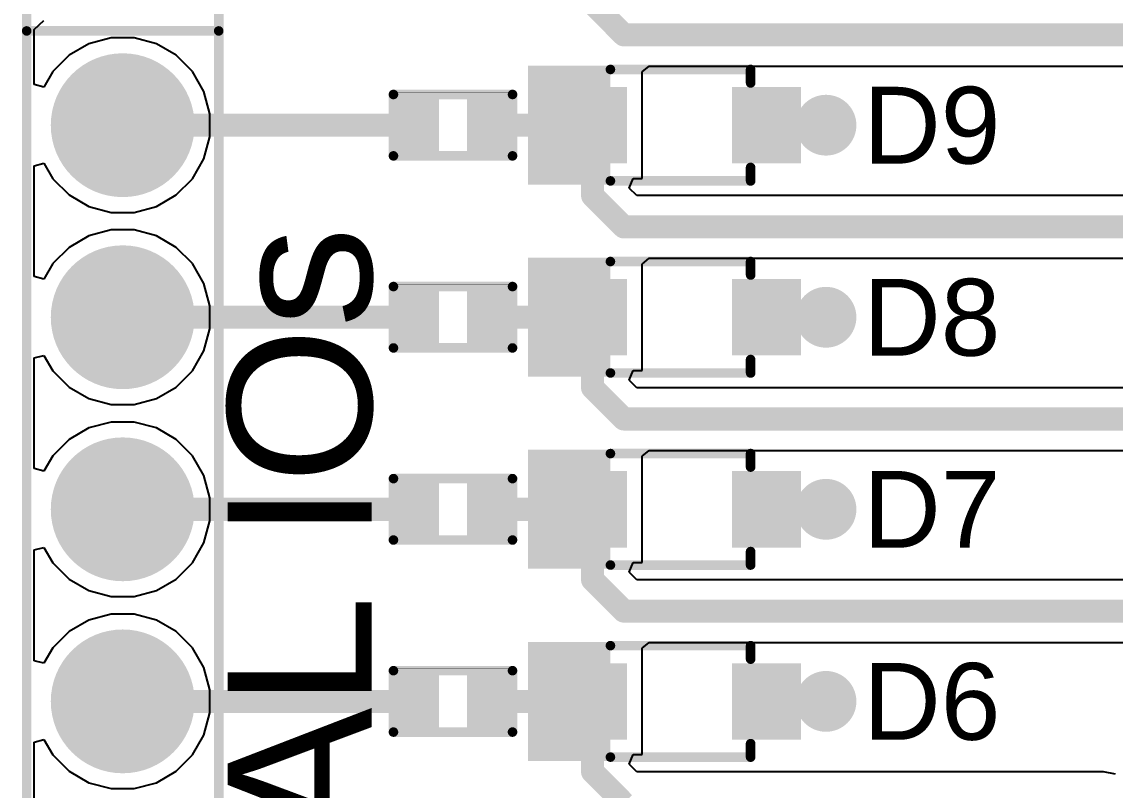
# Model space of a CAD drawing. Header units: millimetres. Extents: x 0 to 5423, y 0 to 5425.
# Drawn here: x 0.11 to 14.58, y 140 to 150.16 of the extents above; entities that cross this region are included whole.
import ezdxf

# ---------------------------------------------------------------- set-up
doc = ezdxf.new("R2010")
doc.units = ezdxf.units.MM
for name, color, linetype in [('BottomLayer', 5, 'Continuous'), ('BottomSolder', 6, 'Continuous'), ('MultiLayer', 9, 'Continuous'), ('PadHoleLayer', 156, 'Continuous'), ('TopLayer', 1, 'Continuous'), ('TopOverlay', 2, 'Continuous'), ('TopPaste', 8, 'Continuous'), ('TopSolder', 216, 'Continuous'), ('ViaHoleLayer', 16, 'Continuous')]:
    doc.layers.add(name, color=color, linetype=linetype)
doc.styles.add('Arial', font='', dxfattribs={"height": 0.2})
doc.styles.get('Arial').set_extended_font_data('Arial')

# ---------------------------------------------------------------- blocks, each defined once
blk = doc.blocks.new('HDR_1_8_TH______71')
at = {"layer": 'BottomLayer'}
h = blk.add_hatch(color=5, dxfattribs=at)
edge = h.paths.add_edge_path()
edge.add_arc((-6.35, 0), 0.9, 0, 360)
h = blk.add_hatch(color=5, dxfattribs=at)
edge = h.paths.add_edge_path()
edge.add_arc((-3.81, 0), 0.9, 0, 360)
h = blk.add_hatch(color=5, dxfattribs=at)
edge = h.paths.add_edge_path()
edge.add_arc((-1.27, 0), 0.9, 0, 360)
h = blk.add_hatch(color=5, dxfattribs=at)
edge = h.paths.add_edge_path()
edge.add_arc((1.27, 0), 0.9, 0, 360)
at = {"layer": 'BottomSolder'}
h = blk.add_hatch(color=6, dxfattribs=at)
edge = h.paths.add_edge_path()
edge.add_arc((-6.35, 0), 0.951, 0, 360)
h = blk.add_hatch(color=6, dxfattribs=at)
edge = h.paths.add_edge_path()
edge.add_arc((-3.81, 0), 0.951, 0, 360)
h = blk.add_hatch(color=6, dxfattribs=at)
edge = h.paths.add_edge_path()
edge.add_arc((-1.27, 0), 0.951, 0, 360)
h = blk.add_hatch(color=6, dxfattribs=at)
edge = h.paths.add_edge_path()
edge.add_arc((1.27, 0), 0.951, 0, 360)
at = {"layer": 'MultiLayer'}
h = blk.add_hatch(color=9, dxfattribs=at)
edge = h.paths.add_edge_path()
edge.add_arc((-6.35, 0), 0.9, 0, 360)
h = blk.add_hatch(color=9, dxfattribs=at)
edge = h.paths.add_edge_path()
edge.add_arc((-3.81, 0), 0.9, 0, 360)
h = blk.add_hatch(color=9, dxfattribs=at)
edge = h.paths.add_edge_path()
edge.add_arc((-1.27, 0), 0.9, 0, 360)
h = blk.add_hatch(color=9, dxfattribs=at)
edge = h.paths.add_edge_path()
edge.add_arc((1.27, 0), 0.9, 0, 360)
at = {"layer": 'PadHoleLayer'}
h = blk.add_hatch(color=156, dxfattribs=at)
edge = h.paths.add_edge_path()
edge.add_arc((-6.35, 0), 0.5, 0, 360)
h = blk.add_hatch(color=156, dxfattribs=at)
edge = h.paths.add_edge_path()
edge.add_arc((-3.81, 0), 0.5, 0, 360)
h = blk.add_hatch(color=156, dxfattribs=at)
edge = h.paths.add_edge_path()
edge.add_arc((-1.27, 0), 0.5, 0, 360)
h = blk.add_hatch(color=156, dxfattribs=at)
edge = h.paths.add_edge_path()
edge.add_arc((1.27, 0), 0.5, 0, 360)
at = {"layer": 'TopLayer'}
h = blk.add_hatch(color=1, dxfattribs=at)
edge = h.paths.add_edge_path()
edge.add_arc((-6.35, 0), 0.9, 0, 360)
h = blk.add_hatch(color=1, dxfattribs=at)
edge = h.paths.add_edge_path()
edge.add_arc((-3.81, 0), 0.9, 0, 360)
h = blk.add_hatch(color=1, dxfattribs=at)
edge = h.paths.add_edge_path()
edge.add_arc((-1.27, 0), 0.9, 0, 360)
h = blk.add_hatch(color=1, dxfattribs=at)
edge = h.paths.add_edge_path()
edge.add_arc((1.27, 0), 0.9, 0, 360)
at = {"layer": 'TopSolder'}
h = blk.add_hatch(color=216, dxfattribs=at)
edge = h.paths.add_edge_path()
edge.add_arc((-6.35, 0), 0.951, 0, 360)
h = blk.add_hatch(color=216, dxfattribs=at)
edge = h.paths.add_edge_path()
edge.add_arc((-3.81, 0), 0.951, 0, 360)
h = blk.add_hatch(color=216, dxfattribs=at)
edge = h.paths.add_edge_path()
edge.add_arc((-1.27, 0), 0.951, 0, 360)
h = blk.add_hatch(color=216, dxfattribs=at)
edge = h.paths.add_edge_path()
edge.add_arc((1.27, 0), 0.951, 0, 360)
at = {"layer": 'TopOverlay', "const_width": 0.127}
for points in [[(10.16, 1.27), (-10.16, 1.27)], [(-7.596, -1.27), (-7.596, 1.27)], [(10.16, -1.27), (-10.16, -1.27)]]:
    blk.add_lwpolyline(points, dxfattribs=at)
at = {"layer": 'TopOverlay', "const_width": 0.0635}
for points in [[(-7.628, 1.27, 1), (-7.565, 1.27, 1)], [(-7.628, -1.27, 1), (-7.565, -1.27, 1)]]:
    blk.add_lwpolyline(points, format="xyb", close=True, dxfattribs=at)
blk = doc.blocks.new('R___0402_276')
at = {"layer": 'TopLayer'}
for points in [[(-0.699, -0.318), (-0.699, 0.318), (-0.241, 0.318), (-0.241, -0.318)], [(0.241, -0.318), (0.241, 0.318), (0.699, 0.318), (0.699, -0.318)]]:
    blk.add_hatch(color=1, dxfattribs=at).paths.add_polyline_path(points)
at = {"layer": 'TopPaste'}
for points in [[(-0.699, -0.318), (-0.699, 0.318), (-0.241, 0.318), (-0.241, -0.318)], [(0.241, -0.318), (0.241, 0.318), (0.699, 0.318), (0.699, -0.318)]]:
    blk.add_hatch(color=8, dxfattribs=at).paths.add_polyline_path(points)
at = {"layer": 'TopSolder'}
for points in [[(-0.754, -0.373), (-0.754, 0.373), (-0.186, 0.373), (-0.186, -0.373)], [(0.186, -0.373), (0.186, 0.373), (0.754, 0.373), (0.754, -0.373)]]:
    blk.add_hatch(color=216, dxfattribs=at).paths.add_polyline_path(points)
at = {"layer": 'TopOverlay'}
for points, const_width in [([(0.787, 0.406), (-0.787, 0.406)], 0.127), ([(-0.787, 0.406), (-0.787, -0.406)], 0.127), ([(0.787, 0.406), (0.787, -0.406)], 0.127), ([(0.787, -0.406), (-0.787, -0.406)], 0.127), ([(0.813, -0.432), (-0.813, -0.432)], 0.00323)]:
    blk.add_lwpolyline(points, dxfattribs=dict(at, const_width=const_width))
for points, const_width in [([(-0.819, 0.406, 1), (-0.756, 0.406, 1)], 0.0635), ([(-0.819, 0.406, 1), (-0.756, 0.406, 1)], 0.0635), ([(0.756, 0.406, 1), (0.819, 0.406, 1)], 0.0635), ([(0.756, 0.406, 1), (0.819, 0.406, 1)], 0.0635), ([(-0.819, -0.406, 1), (-0.756, -0.406, 1)], 0.0635), ([(-0.819, -0.406, 1), (-0.756, -0.406, 1)], 0.0635), ([(-0.814, -0.432, 1), (-0.812, -0.432, 1)], 0.00161), ([(0.756, -0.406, 1), (0.819, -0.406, 1)], 0.0635), ([(0.756, -0.406, 1), (0.819, -0.406, 1)], 0.0635), ([(0.812, -0.432, 1), (0.814, -0.432, 1)], 0.00161)]:
    blk.add_lwpolyline(points, format="xyb", close=True, dxfattribs=dict(at, const_width=const_width))
blk = doc.blocks.new('R___0402_277')
at = {"layer": 'TopLayer'}
for points in [[(-0.699, -0.318), (-0.699, 0.318), (-0.241, 0.318), (-0.241, -0.318)], [(0.241, -0.318), (0.241, 0.318), (0.699, 0.318), (0.699, -0.318)]]:
    blk.add_hatch(color=1, dxfattribs=at).paths.add_polyline_path(points)
at = {"layer": 'TopPaste'}
for points in [[(-0.699, -0.318), (-0.699, 0.318), (-0.241, 0.318), (-0.241, -0.318)], [(0.241, -0.318), (0.241, 0.318), (0.699, 0.318), (0.699, -0.318)]]:
    blk.add_hatch(color=8, dxfattribs=at).paths.add_polyline_path(points)
at = {"layer": 'TopSolder'}
for points in [[(-0.754, -0.373), (-0.754, 0.373), (-0.186, 0.373), (-0.186, -0.373)], [(0.186, -0.373), (0.186, 0.373), (0.754, 0.373), (0.754, -0.373)]]:
    blk.add_hatch(color=216, dxfattribs=at).paths.add_polyline_path(points)
at = {"layer": 'TopOverlay'}
for points, const_width in [([(0.787, 0.406), (-0.787, 0.406)], 0.127), ([(-0.787, 0.406), (-0.787, -0.406)], 0.127), ([(0.787, 0.406), (0.787, -0.406)], 0.127), ([(0.787, -0.406), (-0.787, -0.406)], 0.127), ([(0.813, -0.432), (-0.813, -0.432)], 0.00323)]:
    blk.add_lwpolyline(points, dxfattribs=dict(at, const_width=const_width))
for points, const_width in [([(-0.819, 0.406, 1), (-0.756, 0.406, 1)], 0.0635), ([(-0.819, 0.406, 1), (-0.756, 0.406, 1)], 0.0635), ([(0.756, 0.406, 1), (0.819, 0.406, 1)], 0.0635), ([(0.756, 0.406, 1), (0.819, 0.406, 1)], 0.0635), ([(-0.819, -0.406, 1), (-0.756, -0.406, 1)], 0.0635), ([(-0.819, -0.406, 1), (-0.756, -0.406, 1)], 0.0635), ([(-0.814, -0.432, 1), (-0.812, -0.432, 1)], 0.00161), ([(0.756, -0.406, 1), (0.819, -0.406, 1)], 0.0635), ([(0.756, -0.406, 1), (0.819, -0.406, 1)], 0.0635), ([(0.812, -0.432, 1), (0.814, -0.432, 1)], 0.00161)]:
    blk.add_lwpolyline(points, format="xyb", close=True, dxfattribs=dict(at, const_width=const_width))
blk = doc.blocks.new('R___0402_278')
at = {"layer": 'TopLayer'}
for points in [[(-0.699, -0.318), (-0.699, 0.318), (-0.241, 0.318), (-0.241, -0.318)], [(0.241, -0.318), (0.241, 0.318), (0.699, 0.318), (0.699, -0.318)]]:
    blk.add_hatch(color=1, dxfattribs=at).paths.add_polyline_path(points)
at = {"layer": 'TopPaste'}
for points in [[(-0.699, -0.318), (-0.699, 0.318), (-0.241, 0.318), (-0.241, -0.318)], [(0.241, -0.318), (0.241, 0.318), (0.699, 0.318), (0.699, -0.318)]]:
    blk.add_hatch(color=8, dxfattribs=at).paths.add_polyline_path(points)
at = {"layer": 'TopSolder'}
for points in [[(-0.754, -0.373), (-0.754, 0.373), (-0.186, 0.373), (-0.186, -0.373)], [(0.186, -0.373), (0.186, 0.373), (0.754, 0.373), (0.754, -0.373)]]:
    blk.add_hatch(color=216, dxfattribs=at).paths.add_polyline_path(points)
at = {"layer": 'TopOverlay'}
for points, const_width in [([(0.787, 0.406), (-0.787, 0.406)], 0.127), ([(-0.787, 0.406), (-0.787, -0.406)], 0.127), ([(0.787, 0.406), (0.787, -0.406)], 0.127), ([(0.787, -0.406), (-0.787, -0.406)], 0.127), ([(0.813, -0.432), (-0.813, -0.432)], 0.00323)]:
    blk.add_lwpolyline(points, dxfattribs=dict(at, const_width=const_width))
for points, const_width in [([(-0.819, 0.406, 1), (-0.756, 0.406, 1)], 0.0635), ([(-0.819, 0.406, 1), (-0.756, 0.406, 1)], 0.0635), ([(0.756, 0.406, 1), (0.819, 0.406, 1)], 0.0635), ([(0.756, 0.406, 1), (0.819, 0.406, 1)], 0.0635), ([(-0.819, -0.406, 1), (-0.756, -0.406, 1)], 0.0635), ([(-0.819, -0.406, 1), (-0.756, -0.406, 1)], 0.0635), ([(-0.814, -0.432, 1), (-0.812, -0.432, 1)], 0.00161), ([(0.756, -0.406, 1), (0.819, -0.406, 1)], 0.0635), ([(0.756, -0.406, 1), (0.819, -0.406, 1)], 0.0635), ([(0.812, -0.432, 1), (0.814, -0.432, 1)], 0.00161)]:
    blk.add_lwpolyline(points, format="xyb", close=True, dxfattribs=dict(at, const_width=const_width))
blk = doc.blocks.new('R___0402_279')
at = {"layer": 'TopLayer'}
for points in [[(-0.699, -0.318), (-0.699, 0.318), (-0.241, 0.318), (-0.241, -0.318)], [(0.241, -0.318), (0.241, 0.318), (0.699, 0.318), (0.699, -0.318)]]:
    blk.add_hatch(color=1, dxfattribs=at).paths.add_polyline_path(points)
at = {"layer": 'TopPaste'}
for points in [[(-0.699, -0.318), (-0.699, 0.318), (-0.241, 0.318), (-0.241, -0.318)], [(0.241, -0.318), (0.241, 0.318), (0.699, 0.318), (0.699, -0.318)]]:
    blk.add_hatch(color=8, dxfattribs=at).paths.add_polyline_path(points)
at = {"layer": 'TopSolder'}
for points in [[(-0.754, -0.373), (-0.754, 0.373), (-0.186, 0.373), (-0.186, -0.373)], [(0.186, -0.373), (0.186, 0.373), (0.754, 0.373), (0.754, -0.373)]]:
    blk.add_hatch(color=216, dxfattribs=at).paths.add_polyline_path(points)
at = {"layer": 'TopOverlay'}
for points, const_width in [([(0.787, 0.406), (-0.787, 0.406)], 0.127), ([(-0.787, 0.406), (-0.787, -0.406)], 0.127), ([(0.787, 0.406), (0.787, -0.406)], 0.127), ([(0.787, -0.406), (-0.787, -0.406)], 0.127), ([(0.813, -0.432), (-0.813, -0.432)], 0.00323)]:
    blk.add_lwpolyline(points, dxfattribs=dict(at, const_width=const_width))
for points, const_width in [([(-0.819, 0.406, 1), (-0.756, 0.406, 1)], 0.0635), ([(-0.819, 0.406, 1), (-0.756, 0.406, 1)], 0.0635), ([(0.756, 0.406, 1), (0.819, 0.406, 1)], 0.0635), ([(0.756, 0.406, 1), (0.819, 0.406, 1)], 0.0635), ([(-0.819, -0.406, 1), (-0.756, -0.406, 1)], 0.0635), ([(-0.819, -0.406, 1), (-0.756, -0.406, 1)], 0.0635), ([(-0.814, -0.432, 1), (-0.812, -0.432, 1)], 0.00161), ([(0.756, -0.406, 1), (0.819, -0.406, 1)], 0.0635), ([(0.756, -0.406, 1), (0.819, -0.406, 1)], 0.0635), ([(0.812, -0.432, 1), (0.814, -0.432, 1)], 0.00161)]:
    blk.add_lwpolyline(points, format="xyb", close=True, dxfattribs=dict(at, const_width=const_width))
blk = doc.blocks.new('SOD_323_330')
at = {"layer": 'TopLayer'}
for points in [[(-0.75, -0.45), (-1.55, -0.45), (-1.55, 0.45), (-0.75, 0.45)], [(1.55, -0.45), (0.75, -0.45), (0.75, 0.45), (1.55, 0.45)]]:
    blk.add_hatch(color=1, dxfattribs=at).paths.add_polyline_path(points)
at = {"layer": 'TopOverlay'}
for points in [[(-2.007, 0.483), (-0.914, 0.483), (-0.914, 0.787), (-2.007, 0.787)], [(-2.007, -0.508), (-1.575, -0.508), (-1.575, 0.508), (-2.007, 0.508)], [(-2.007, -0.787), (-0.914, -0.787), (-0.914, -0.483), (-2.007, -0.483)]]:
    blk.add_hatch(color=2, dxfattribs=at).paths.add_polyline_path(points)
at = {"layer": 'TopPaste'}
for points in [[(-0.75, -0.45), (-1.55, -0.45), (-1.55, 0.45), (-0.75, 0.45)], [(1.55, -0.45), (0.75, -0.45), (0.75, 0.45), (1.55, 0.45)]]:
    blk.add_hatch(color=8, dxfattribs=at).paths.add_polyline_path(points)
at = {"layer": 'TopSolder'}
for points in [[(-0.695, -0.505), (-1.605, -0.505), (-1.605, 0.505), (-0.695, 0.505)], [(1.605, -0.505), (0.695, -0.505), (0.695, 0.505), (1.605, 0.505)]]:
    blk.add_hatch(color=216, dxfattribs=at).paths.add_polyline_path(points)
at = {"layer": 'TopOverlay', "const_width": 0.127}
for points in [[(-0.914, 0.737), (0.94, 0.737)], [(0.94, 0.559), (0.94, 0.737)], [(0.94, -0.737), (0.94, -0.559)], [(-0.914, -0.737), (0.94, -0.737)]]:
    blk.add_lwpolyline(points, dxfattribs=at)
at = {"layer": 'TopOverlay', "const_width": 0.0635}
for points in [[(-0.946, 0.737, 1), (-0.883, 0.737, 1)], [(0.908, 0.737, 1), (0.972, 0.737, 1)], [(0.908, 0.737, 1), (0.972, 0.737, 1)], [(0.908, 0.559, 1), (0.972, 0.559, 1)], [(0.908, -0.559, 1), (0.972, -0.559, 1)], [(-0.946, -0.737, 1), (-0.883, -0.737, 1)], [(0.908, -0.737, 1), (0.972, -0.737, 1)], [(0.908, -0.737, 1), (0.972, -0.737, 1)]]:
    blk.add_lwpolyline(points, format="xyb", close=True, dxfattribs=at)
blk = doc.blocks.new('SOD_323_331')
at = {"layer": 'TopLayer'}
for points in [[(-0.75, -0.45), (-1.55, -0.45), (-1.55, 0.45), (-0.75, 0.45)], [(1.55, -0.45), (0.75, -0.45), (0.75, 0.45), (1.55, 0.45)]]:
    blk.add_hatch(color=1, dxfattribs=at).paths.add_polyline_path(points)
at = {"layer": 'TopOverlay'}
for points in [[(-2.007, 0.483), (-0.914, 0.483), (-0.914, 0.787), (-2.007, 0.787)], [(-2.007, -0.508), (-1.575, -0.508), (-1.575, 0.508), (-2.007, 0.508)], [(-2.007, -0.787), (-0.914, -0.787), (-0.914, -0.483), (-2.007, -0.483)]]:
    blk.add_hatch(color=2, dxfattribs=at).paths.add_polyline_path(points)
at = {"layer": 'TopPaste'}
for points in [[(-0.75, -0.45), (-1.55, -0.45), (-1.55, 0.45), (-0.75, 0.45)], [(1.55, -0.45), (0.75, -0.45), (0.75, 0.45), (1.55, 0.45)]]:
    blk.add_hatch(color=8, dxfattribs=at).paths.add_polyline_path(points)
at = {"layer": 'TopSolder'}
for points in [[(-0.695, -0.505), (-1.605, -0.505), (-1.605, 0.505), (-0.695, 0.505)], [(1.605, -0.505), (0.695, -0.505), (0.695, 0.505), (1.605, 0.505)]]:
    blk.add_hatch(color=216, dxfattribs=at).paths.add_polyline_path(points)
at = {"layer": 'TopOverlay', "const_width": 0.127}
for points in [[(-0.914, 0.737), (0.94, 0.737)], [(0.94, 0.559), (0.94, 0.737)], [(0.94, -0.737), (0.94, -0.559)], [(-0.914, -0.737), (0.94, -0.737)]]:
    blk.add_lwpolyline(points, dxfattribs=at)
at = {"layer": 'TopOverlay', "const_width": 0.0635}
for points in [[(-0.946, 0.737, 1), (-0.883, 0.737, 1)], [(0.908, 0.737, 1), (0.972, 0.737, 1)], [(0.908, 0.737, 1), (0.972, 0.737, 1)], [(0.908, 0.559, 1), (0.972, 0.559, 1)], [(0.908, -0.559, 1), (0.972, -0.559, 1)], [(-0.946, -0.737, 1), (-0.883, -0.737, 1)], [(0.908, -0.737, 1), (0.972, -0.737, 1)], [(0.908, -0.737, 1), (0.972, -0.737, 1)]]:
    blk.add_lwpolyline(points, format="xyb", close=True, dxfattribs=at)
blk = doc.blocks.new('SOD_323_332')
at = {"layer": 'TopLayer'}
for points in [[(-0.75, -0.45), (-1.55, -0.45), (-1.55, 0.45), (-0.75, 0.45)], [(1.55, -0.45), (0.75, -0.45), (0.75, 0.45), (1.55, 0.45)]]:
    blk.add_hatch(color=1, dxfattribs=at).paths.add_polyline_path(points)
at = {"layer": 'TopOverlay'}
for points in [[(-2.007, 0.483), (-0.914, 0.483), (-0.914, 0.787), (-2.007, 0.787)], [(-2.007, -0.508), (-1.575, -0.508), (-1.575, 0.508), (-2.007, 0.508)], [(-2.007, -0.787), (-0.914, -0.787), (-0.914, -0.483), (-2.007, -0.483)]]:
    blk.add_hatch(color=2, dxfattribs=at).paths.add_polyline_path(points)
at = {"layer": 'TopPaste'}
for points in [[(-0.75, -0.45), (-1.55, -0.45), (-1.55, 0.45), (-0.75, 0.45)], [(1.55, -0.45), (0.75, -0.45), (0.75, 0.45), (1.55, 0.45)]]:
    blk.add_hatch(color=8, dxfattribs=at).paths.add_polyline_path(points)
at = {"layer": 'TopSolder'}
for points in [[(-0.695, -0.505), (-1.605, -0.505), (-1.605, 0.505), (-0.695, 0.505)], [(1.605, -0.505), (0.695, -0.505), (0.695, 0.505), (1.605, 0.505)]]:
    blk.add_hatch(color=216, dxfattribs=at).paths.add_polyline_path(points)
at = {"layer": 'TopOverlay', "const_width": 0.127}
for points in [[(-0.914, 0.737), (0.94, 0.737)], [(0.94, 0.559), (0.94, 0.737)], [(0.94, -0.737), (0.94, -0.559)], [(-0.914, -0.737), (0.94, -0.737)]]:
    blk.add_lwpolyline(points, dxfattribs=at)
at = {"layer": 'TopOverlay', "const_width": 0.0635}
for points in [[(-0.946, 0.737, 1), (-0.883, 0.737, 1)], [(0.908, 0.737, 1), (0.972, 0.737, 1)], [(0.908, 0.737, 1), (0.972, 0.737, 1)], [(0.908, 0.559, 1), (0.972, 0.559, 1)], [(0.908, -0.559, 1), (0.972, -0.559, 1)], [(-0.946, -0.737, 1), (-0.883, -0.737, 1)], [(0.908, -0.737, 1), (0.972, -0.737, 1)], [(0.908, -0.737, 1), (0.972, -0.737, 1)]]:
    blk.add_lwpolyline(points, format="xyb", close=True, dxfattribs=at)
blk = doc.blocks.new('SOD_323_333')
at = {"layer": 'TopLayer'}
for points in [[(-0.75, -0.45), (-1.55, -0.45), (-1.55, 0.45), (-0.75, 0.45)], [(1.55, -0.45), (0.75, -0.45), (0.75, 0.45), (1.55, 0.45)]]:
    blk.add_hatch(color=1, dxfattribs=at).paths.add_polyline_path(points)
at = {"layer": 'TopOverlay'}
for points in [[(-2.007, 0.483), (-0.914, 0.483), (-0.914, 0.787), (-2.007, 0.787)], [(-2.007, -0.508), (-1.575, -0.508), (-1.575, 0.508), (-2.007, 0.508)], [(-2.007, -0.787), (-0.914, -0.787), (-0.914, -0.483), (-2.007, -0.483)]]:
    blk.add_hatch(color=2, dxfattribs=at).paths.add_polyline_path(points)
at = {"layer": 'TopPaste'}
for points in [[(-0.75, -0.45), (-1.55, -0.45), (-1.55, 0.45), (-0.75, 0.45)], [(1.55, -0.45), (0.75, -0.45), (0.75, 0.45), (1.55, 0.45)]]:
    blk.add_hatch(color=8, dxfattribs=at).paths.add_polyline_path(points)
at = {"layer": 'TopSolder'}
for points in [[(-0.695, -0.505), (-1.605, -0.505), (-1.605, 0.505), (-0.695, 0.505)], [(1.605, -0.505), (0.695, -0.505), (0.695, 0.505), (1.605, 0.505)]]:
    blk.add_hatch(color=216, dxfattribs=at).paths.add_polyline_path(points)
at = {"layer": 'TopOverlay', "const_width": 0.127}
for points in [[(-0.914, 0.737), (0.94, 0.737)], [(0.94, 0.559), (0.94, 0.737)], [(0.94, -0.737), (0.94, -0.559)], [(-0.914, -0.737), (0.94, -0.737)]]:
    blk.add_lwpolyline(points, dxfattribs=at)
at = {"layer": 'TopOverlay', "const_width": 0.0635}
for points in [[(-0.946, 0.737, 1), (-0.883, 0.737, 1)], [(0.908, 0.737, 1), (0.972, 0.737, 1)], [(0.908, 0.737, 1), (0.972, 0.737, 1)], [(0.908, 0.559, 1), (0.972, 0.559, 1)], [(0.908, -0.559, 1), (0.972, -0.559, 1)], [(-0.946, -0.737, 1), (-0.883, -0.737, 1)], [(0.908, -0.737, 1), (0.972, -0.737, 1)], [(0.908, -0.737, 1), (0.972, -0.737, 1)]]:
    blk.add_lwpolyline(points, format="xyb", close=True, dxfattribs=at)

msp = doc.modelspace()

# ---------------------------------------------------------------- hatches: boundary and pattern name
at = {"layer": 'BottomLayer'}
h = msp.add_hatch(color=5, dxfattribs=at)
edge = h.paths.add_edge_path()
edge.add_arc((10.751, 148.793), 0.3, 0, 360)
h = msp.add_hatch(color=5, dxfattribs=at)
edge = h.paths.add_edge_path()
edge.add_arc((10.751, 146.253), 0.3, 0, 360)
h = msp.add_hatch(color=5, dxfattribs=at)
edge = h.paths.add_edge_path()
edge.add_arc((10.751, 143.713), 0.3, 0, 360)
h = msp.add_hatch(color=5, dxfattribs=at)
edge = h.paths.add_edge_path()
edge.add_arc((10.751, 141.173), 0.3, 0, 360)
at = {"layer": 'BottomSolder'}
h = msp.add_hatch(color=6, dxfattribs=at)
edge = h.paths.add_edge_path()
edge.add_arc((10.751, 148.793), 0.402, 0, 360)
h = msp.add_hatch(color=6, dxfattribs=at)
edge = h.paths.add_edge_path()
edge.add_arc((10.751, 146.253), 0.402, 0, 360)
h = msp.add_hatch(color=6, dxfattribs=at)
edge = h.paths.add_edge_path()
edge.add_arc((10.751, 143.713), 0.402, 0, 360)
h = msp.add_hatch(color=6, dxfattribs=at)
edge = h.paths.add_edge_path()
edge.add_arc((10.751, 141.173), 0.402, 0, 360)
at = {"layer": 'TopLayer'}
h = msp.add_hatch(color=1, dxfattribs=at)
edge = h.paths.add_edge_path()
edge.add_arc((10.751, 148.793), 0.3, 0, 360)
h = msp.add_hatch(color=1, dxfattribs=at)
edge = h.paths.add_edge_path()
edge.add_arc((10.751, 146.253), 0.3, 0, 360)
h = msp.add_hatch(color=1, dxfattribs=at)
edge = h.paths.add_edge_path()
edge.add_arc((10.751, 143.713), 0.3, 0, 360)
h = msp.add_hatch(color=1, dxfattribs=at)
edge = h.paths.add_edge_path()
edge.add_arc((10.751, 141.173), 0.3, 0, 360)
at = {"layer": 'TopSolder'}
h = msp.add_hatch(color=216, dxfattribs=at)
edge = h.paths.add_edge_path()
edge.add_arc((10.751, 148.793), 0.402, 0, 360)
h = msp.add_hatch(color=216, dxfattribs=at)
edge = h.paths.add_edge_path()
edge.add_arc((10.751, 146.253), 0.402, 0, 360)
h = msp.add_hatch(color=216, dxfattribs=at)
edge = h.paths.add_edge_path()
edge.add_arc((10.751, 143.713), 0.402, 0, 360)
h = msp.add_hatch(color=216, dxfattribs=at)
edge = h.paths.add_edge_path()
edge.add_arc((10.751, 141.173), 0.402, 0, 360)
at = {"layer": 'ViaHoleLayer'}
h = msp.add_hatch(color=16, dxfattribs=at)
edge = h.paths.add_edge_path()
edge.add_arc((10.751, 148.793), 0.15, 0, 360)
h = msp.add_hatch(color=16, dxfattribs=at)
edge = h.paths.add_edge_path()
edge.add_arc((10.751, 146.253), 0.15, 0, 360)
h = msp.add_hatch(color=16, dxfattribs=at)
edge = h.paths.add_edge_path()
edge.add_arc((10.751, 143.713), 0.15, 0, 360)
h = msp.add_hatch(color=16, dxfattribs=at)
edge = h.paths.add_edge_path()
edge.add_arc((10.751, 141.173), 0.15, 0, 360)

# ---------------------------------------------------------------- linework, layer by layer
at = {"layer": 'BottomLayer'}
for p, q in [((0.279, 150.058), (0.406, 150.179)), ((0.279, 149.331), (0.279, 150.058)), ((1.002, 149.869), (0.739, 149.717)), ((1.296, 149.947), (1.002, 149.869)), ((1.6, 149.947), (1.296, 149.947)), ((1.893, 149.869), (1.6, 149.947)), ((2.156, 149.717), (1.893, 149.869)), ((0.739, 149.717), (0.524, 149.502)), ((2.371, 149.502), (2.156, 149.717)), ((0.524, 149.502), (0.406, 149.297)), ((2.523, 149.239), (2.371, 149.502)), ((0.406, 149.297), (0.279, 149.331)), ((2.602, 148.945), (2.523, 149.239)), ((2.602, 148.641), (2.602, 148.945)), ((2.523, 148.348), (2.602, 148.641)), ((0.279, 148.255), (0.406, 148.289)), ((0.279, 146.791), (0.279, 148.255)), ((0.406, 148.289), (0.524, 148.085)), ((2.371, 148.085), (2.523, 148.348)), ((0.524, 148.085), (0.739, 147.87)), ((2.156, 147.87), (2.371, 148.085)), ((0.739, 147.87), (1.002, 147.718)), ((1.893, 147.718), (2.156, 147.87)), ((1.002, 147.718), (1.296, 147.639)), ((1.6, 147.639), (1.893, 147.718)), ((1.296, 147.639), (1.6, 147.639)), ((1.296, 147.407), (1.002, 147.329)), ((1.6, 147.407), (1.296, 147.407)), ((1.893, 147.329), (1.6, 147.407)), ((1.002, 147.329), (0.739, 147.177)), ((2.156, 147.177), (1.893, 147.329)), ((0.739, 147.177), (0.524, 146.962)), ((2.371, 146.962), (2.156, 147.177)), ((0.524, 146.962), (0.406, 146.757)), ((2.523, 146.699), (2.371, 146.962)), ((0.406, 146.757), (0.279, 146.791)), ((2.602, 146.405), (2.523, 146.699)), ((2.602, 146.101), (2.602, 146.405)), ((2.523, 145.808), (2.602, 146.101)), ((2.371, 145.545), (2.523, 145.808)), ((0.279, 145.715), (0.406, 145.749)), ((0.279, 144.251), (0.279, 145.715)), ((0.406, 145.749), (0.524, 145.545)), ((0.524, 145.545), (0.739, 145.33)), ((2.156, 145.33), (2.371, 145.545)), ((0.739, 145.33), (1.002, 145.178)), ((1.893, 145.178), (2.156, 145.33)), ((1.002, 145.178), (1.296, 145.099)), ((1.296, 145.099), (1.6, 145.099)), ((1.6, 145.099), (1.893, 145.178)), ((1.002, 144.789), (0.739, 144.637)), ((1.296, 144.867), (1.002, 144.789)), ((1.6, 144.867), (1.296, 144.867)), ((1.893, 144.789), (1.6, 144.867)), ((2.156, 144.637), (1.893, 144.789)), ((0.739, 144.637), (0.524, 144.422)), ((2.371, 144.422), (2.156, 144.637)), ((0.524, 144.422), (0.406, 144.217)), ((2.523, 144.159), (2.371, 144.422)), ((0.406, 144.217), (0.279, 144.251)), ((2.602, 143.865), (2.523, 144.159)), ((2.602, 143.561), (2.602, 143.865)), ((2.523, 143.268), (2.602, 143.561)), ((0.279, 143.175), (0.406, 143.209)), ((0.279, 141.711), (0.279, 143.175)), ((0.406, 143.209), (0.524, 143.005)), ((2.371, 143.005), (2.523, 143.268)), ((0.524, 143.005), (0.739, 142.79)), ((2.156, 142.79), (2.371, 143.005)), ((0.739, 142.79), (1.002, 142.638)), ((1.893, 142.638), (2.156, 142.79)), ((1.002, 142.638), (1.296, 142.559)), ((1.6, 142.559), (1.893, 142.638)), ((1.296, 142.559), (1.6, 142.559)), ((1.296, 142.327), (1.002, 142.249)), ((1.6, 142.327), (1.296, 142.327)), ((1.893, 142.249), (1.6, 142.327)), ((1.002, 142.249), (0.739, 142.097)), ((2.156, 142.097), (1.893, 142.249)), ((0.739, 142.097), (0.524, 141.882)), ((2.371, 141.882), (2.156, 142.097)), ((0.524, 141.882), (0.406, 141.677)), ((2.523, 141.619), (2.371, 141.882)), ((0.406, 141.677), (0.279, 141.711)), ((2.602, 141.325), (2.523, 141.619)), ((2.602, 141.021), (2.602, 141.325)), ((2.523, 140.728), (2.602, 141.021)), ((2.371, 140.465), (2.523, 140.728)), ((0.279, 140.635), (0.406, 140.669)), ((0.279, 139.171), (0.279, 140.635)), ((0.406, 140.669), (0.524, 140.465)), ((0.524, 140.465), (0.739, 140.25)), ((2.156, 140.25), (2.371, 140.465)), ((0.739, 140.25), (1.002, 140.098)), ((1.893, 140.098), (2.156, 140.25)), ((1.002, 140.098), (1.296, 140.019)), ((1.296, 140.019), (1.6, 140.019)), ((1.6, 140.019), (1.893, 140.098))]:
    msp.add_line(p, q, dxfattribs=at)
at = {"layer": 'TopLayer'}
for p, q in [((8.318, 149.497), (8.413, 149.573)), ((8.413, 149.573), (16.948, 149.573)), ((8.318, 148.089), (8.318, 149.497)), ((8.148, 147.962), (8.201, 148.089)), ((8.201, 148.089), (8.318, 148.089)), ((8.249, 147.861), (8.148, 147.962)), ((16.561, 147.861), (8.249, 147.861)), ((8.318, 146.957), (8.413, 147.033)), ((8.318, 145.549), (8.318, 146.957)), ((8.413, 147.033), (16.389, 147.033)), ((8.148, 145.422), (8.201, 145.549)), ((8.201, 145.549), (8.318, 145.549)), ((8.249, 145.321), (8.148, 145.422)), ((15.85, 145.321), (8.249, 145.321)), ((8.318, 144.417), (8.413, 144.493)), ((8.413, 144.493), (15.678, 144.493)), ((8.318, 143.009), (8.318, 144.417)), ((8.148, 142.882), (8.201, 143.009)), ((8.249, 142.781), (8.148, 142.882)), ((8.201, 143.009), (8.318, 143.009)), ((15.164, 142.781), (8.249, 142.781)), ((8.318, 141.877), (8.413, 141.953)), ((8.318, 140.469), (8.318, 141.877)), ((8.413, 141.953), (14.992, 141.953)), ((8.148, 140.342), (8.201, 140.469)), ((8.201, 140.469), (8.318, 140.469)), ((8.249, 140.241), (8.148, 140.342)), ((14.42, 140.241), (8.249, 140.241)), ((14.579, 140.21), (14.42, 140.241))]:
    msp.add_line(p, q, dxfattribs=at)
for points, const_width in [([(7.664, 150.401), (8.077, 149.987)], 0.305), ([(8.077, 149.987), (17.12, 149.987)], 0.305), ([(9.964, 148.793), (10.751, 148.793)], 0.381), ([(1.448, 148.793), (5.347, 148.793)], 0.305), ([(6.287, 148.793), (7.664, 148.793)], 0.305), ([(7.664, 147.861), (7.664, 148.793)], 0.305), ([(7.664, 147.861), (8.077, 147.447)], 0.305), ([(8.077, 147.447), (16.561, 147.447)], 0.305), ([(1.448, 146.253), (5.347, 146.253)], 0.305), ([(6.287, 146.253), (7.664, 146.253)], 0.305), ([(7.664, 145.321), (7.664, 146.253)], 0.305), ([(9.964, 146.253), (10.751, 146.253)], 0.381), ([(7.664, 145.321), (8.077, 144.907)], 0.305), ([(8.077, 144.907), (15.85, 144.907)], 0.305), ([(9.964, 143.713), (10.751, 143.713)], 0.381), ([(1.448, 143.713), (5.347, 143.713)], 0.305), ([(6.287, 143.713), (7.664, 143.713)], 0.305), ([(7.664, 142.781), (7.664, 143.713)], 0.305), ([(7.664, 142.781), (8.077, 142.367)], 0.305), ([(8.077, 142.367), (15.164, 142.367)], 0.305), ([(1.448, 141.173), (5.347, 141.173)], 0.305), ([(6.287, 141.173), (7.664, 141.173)], 0.305), ([(7.664, 140.241), (7.664, 141.173)], 0.305), ([(9.964, 141.173), (10.751, 141.173)], 0.381), ([(7.664, 140.241), (8.077, 139.827)], 0.305)]:
    msp.add_lwpolyline(points, dxfattribs=dict(at, const_width=const_width))
for points, const_width in [([(8.001, 149.987, 1), (8.153, 149.987, 1)], 0.152), ([(8.001, 149.987, 1), (8.153, 149.987, 1)], 0.152), ([(9.868, 148.793, 1), (10.059, 148.793, 1)], 0.191), ([(10.656, 148.793, 1), (10.846, 148.793, 1)], 0.191), ([(1.372, 148.793, 1), (1.524, 148.793, 1)], 0.152), ([(5.271, 148.793, 1), (5.423, 148.793, 1)], 0.152), ([(6.21, 148.793, 1), (6.363, 148.793, 1)], 0.152), ([(7.587, 148.793, 1), (7.74, 148.793, 1)], 0.152), ([(7.587, 148.793, 1), (7.74, 148.793, 1)], 0.152), ([(7.587, 147.861, 1), (7.74, 147.861, 1)], 0.152), ([(7.587, 147.861, 1), (7.74, 147.861, 1)], 0.152), ([(8.001, 147.447, 1), (8.153, 147.447, 1)], 0.152), ([(8.001, 147.447, 1), (8.153, 147.447, 1)], 0.152), ([(1.372, 146.253, 1), (1.524, 146.253, 1)], 0.152), ([(5.271, 146.253, 1), (5.423, 146.253, 1)], 0.152), ([(6.21, 146.253, 1), (6.363, 146.253, 1)], 0.152), ([(7.587, 146.253, 1), (7.74, 146.253, 1)], 0.152), ([(7.587, 146.253, 1), (7.74, 146.253, 1)], 0.152), ([(9.868, 146.253, 1), (10.059, 146.253, 1)], 0.191), ([(10.656, 146.253, 1), (10.846, 146.253, 1)], 0.191), ([(7.587, 145.321, 1), (7.74, 145.321, 1)], 0.152), ([(7.587, 145.321, 1), (7.74, 145.321, 1)], 0.152), ([(8.001, 144.907, 1), (8.153, 144.907, 1)], 0.152), ([(8.001, 144.907, 1), (8.153, 144.907, 1)], 0.152), ([(9.868, 143.713, 1), (10.059, 143.713, 1)], 0.191), ([(10.656, 143.713, 1), (10.846, 143.713, 1)], 0.191), ([(1.372, 143.713, 1), (1.524, 143.713, 1)], 0.152), ([(5.271, 143.713, 1), (5.423, 143.713, 1)], 0.152), ([(6.21, 143.713, 1), (6.363, 143.713, 1)], 0.152), ([(7.587, 143.713, 1), (7.74, 143.713, 1)], 0.152), ([(7.587, 143.713, 1), (7.74, 143.713, 1)], 0.152), ([(7.587, 142.781, 1), (7.74, 142.781, 1)], 0.152), ([(7.587, 142.781, 1), (7.74, 142.781, 1)], 0.152), ([(8.001, 142.367, 1), (8.153, 142.367, 1)], 0.152), ([(8.001, 142.367, 1), (8.153, 142.367, 1)], 0.152), ([(1.372, 141.173, 1), (1.524, 141.173, 1)], 0.152), ([(5.271, 141.173, 1), (5.423, 141.173, 1)], 0.152), ([(6.21, 141.173, 1), (6.363, 141.173, 1)], 0.152), ([(7.587, 141.173, 1), (7.74, 141.173, 1)], 0.152), ([(7.587, 141.173, 1), (7.74, 141.173, 1)], 0.152), ([(9.868, 141.173, 1), (10.059, 141.173, 1)], 0.191), ([(10.656, 141.173, 1), (10.846, 141.173, 1)], 0.191), ([(7.587, 140.241, 1), (7.74, 140.241, 1)], 0.152), ([(7.587, 140.241, 1), (7.74, 140.241, 1)], 0.152)]:
    msp.add_lwpolyline(points, format="xyb", close=True, dxfattribs=dict(at, const_width=const_width))

# ---------------------------------------------------------------- block references
for name, p, rotation in [('HDR_1_8_TH______71', (1.448, 142.443), 270), ('R___0402_279', (5.817, 148.793), 180), ('R___0402_278', (5.817, 146.253), 180), ('R___0402_277', (5.817, 143.713), 180), ('R___0402_276', (5.817, 141.173), 180)]:
    msp.add_blockref(name, p, dxfattribs=dict(rotation=rotation))
for name, p in [('SOD_323_330', (8.814, 148.793)), ('SOD_323_331', (8.814, 146.253)), ('SOD_323_332', (8.814, 143.713)), ('SOD_323_333', (8.814, 141.173))]:
    msp.add_blockref(name, p)

# ---------------------------------------------------------------- texts
at = {"layer": 'TopOverlay', "style": 'Arial'}
for s, p in [('D9', (11.244, 148.285)), ('D8', (11.244, 145.745)), ('D7', (11.244, 143.205)), ('D6', (11.244, 140.665))]:
    msp.add_text(s, height=1.016, dxfattribs=at).set_placement(p)
msp.add_text('DIGITAL IOs', height=1.905, rotation=90, dxfattribs=at).set_placement((4.741, 132.221))

doc.saveas('drawing.dxf')
